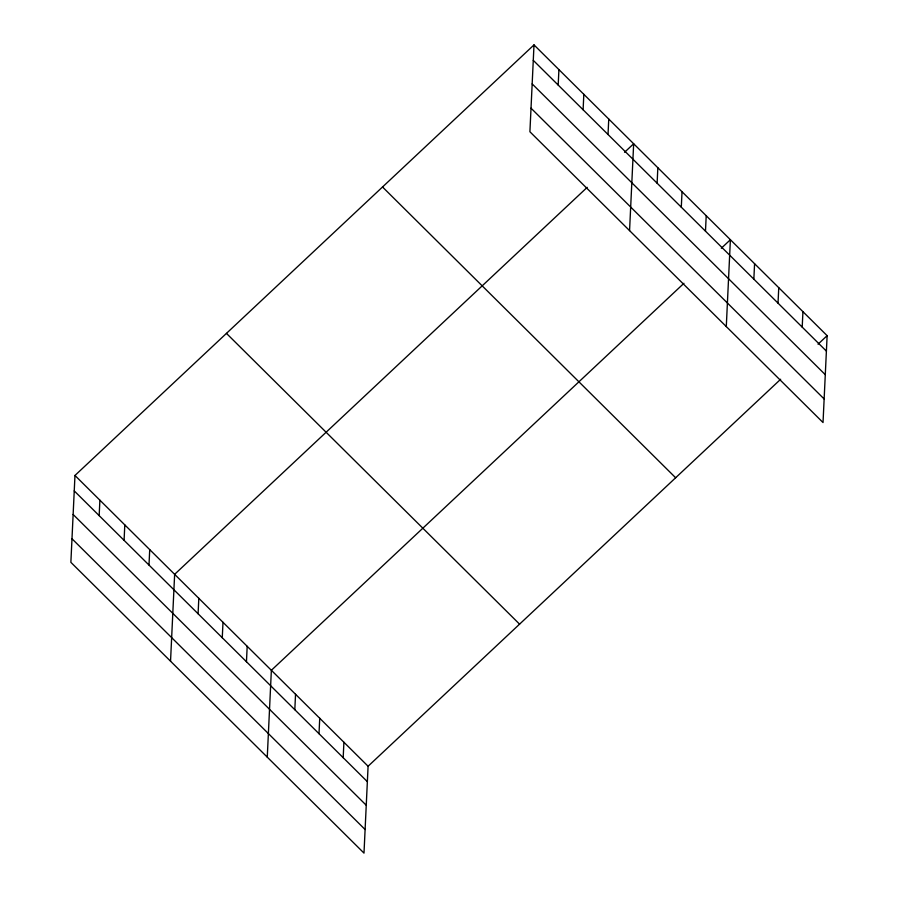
<?xml version="1.0" encoding="UTF-8"?>
<svg xmlns="http://www.w3.org/2000/svg" width="898" height="898" viewBox="0 0 898 898"><rect width="100%" height="100%" fill="white"/><g stroke="black" fill="none" stroke-linecap="round" stroke-linejoin="round"><path stroke-width="1.35" d="M534.007 44.9L529.91 131.759L823.028 422.531L827.125 335.672L534.007 44.9L74.972 475.469L70.875 562.328L363.993 853.1L368.09 766.241L780.665 379.248M99.162 515.62L99.891 500.186M124.081 540.338L124.8 524.903M148.989 565.055L149.719 549.61M170.541 661.186L174.639 574.327L587.213 187.334M198.088 613.761L198.817 598.315M222.266 637.748L222.996 622.303M246.456 661.736L247.186 646.291M267.267 757.149L271.364 670.29L683.939 283.297M294.813 709.712L295.543 694.277M319.003 733.7L319.733 718.265M343.182 757.688L343.912 742.253M558.186 85.052L558.915 69.617M583.105 109.769L583.835 94.335M608.025 134.487L608.754 119.052M629.565 230.618L633.662 143.759L624.57 152.29M657.123 183.192L657.841 167.746M681.301 207.18L682.031 191.745M705.48 231.168L706.21 215.733M726.291 326.58L730.388 239.721L721.307 248.241M753.849 279.143L754.578 263.709M778.027 303.131L778.757 287.697M802.206 327.13L802.935 311.685M818.033 344.203L827.125 335.672M533.277 60.346L826.396 351.118M532.166 83.907L825.284 374.679M531.021 108.187L824.14 398.97M382.526 186.986L675.644 477.758M226.453 333.382L519.572 624.155M74.972 475.469L368.09 766.241M74.242 490.903L367.361 781.675M73.131 514.475L366.249 805.248M71.986 538.755L365.104 829.528"/></g></svg>
